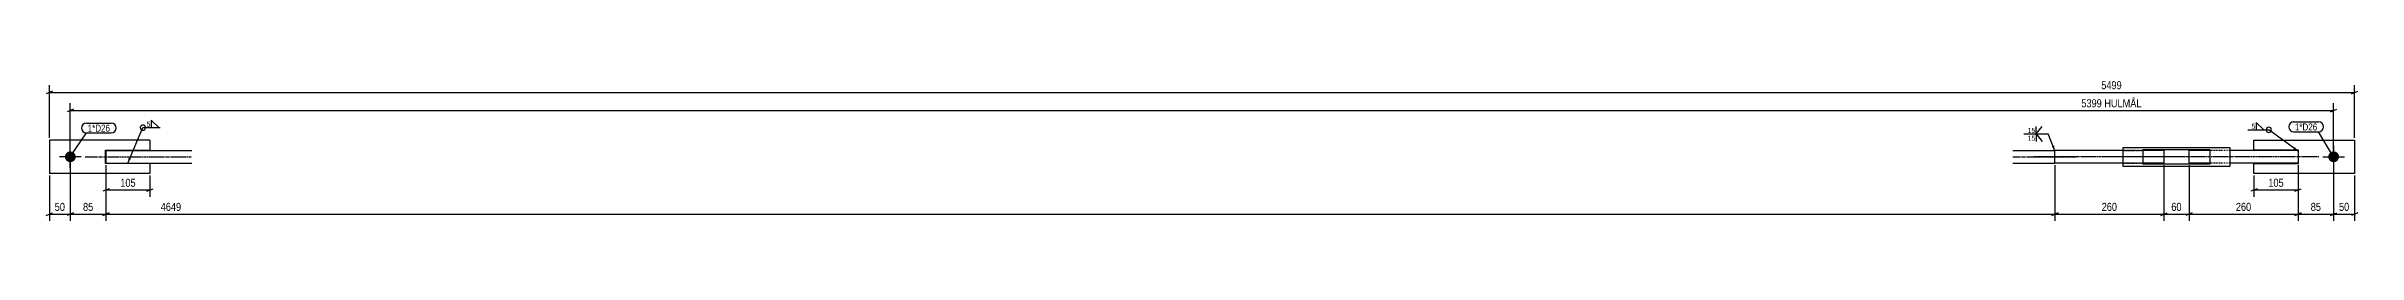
# Model space of a CAD drawing. Header units: millimetres. Extents: x 12 to 17253, y -28 to 350.
# Drawn here: x 11739 to 17253, y 12 to 350 of the extents above; entities that cross this region are included whole.
import ezdxf

# ---------------------------------------------------------------- set-up
doc = ezdxf.new("R2010")
doc.units = ezdxf.units.MM
doc.linetypes.add('DXK_LINE_DOT2', pattern=[3.9198, 1.9599, -1.9599])
doc.linetypes.add('DXK_LINE_DOT3', pattern=[5.9187, 2.979, -0.9799, 0.9799, -0.9799])
for name, color, linetype in [('MÅLSÆTNING', 7, 'Continuous'), ('STÅL', 7, 'Continuous'), ('TEKST', 7, 'Continuous')]:
    doc.layers.add(name, color=color, linetype=linetype)
doc.styles.add('Arial Narrow', font='ARIALN.TTF', dxfattribs={"height": 0.2})

msp = doc.modelspace()

# ---------------------------------------------------------------- hatches: boundary and pattern name
at = {"layer": 'STÅL', "linetype": 'Continuous'}
for points in [[(11796.3, 152, -1), (11796.3, 178, -1)], [(17195.1, 178, -1), (17195.1, 152, -1)]]:
    msp.add_hatch(color=96, dxfattribs=at).paths.add_polyline_path(points)
at = {"layer": 'TEKST', "linetype": 'Continuous'}
for points in [[(16528.5, 191.7), (16530.1, 178.9), (16522.7, 189.4)], [(17102.9, 187.8), (17111.1, 177.9), (17099.2, 182.8)], [(11941.1, 160.2), (11933.3, 150), (11935.3, 162.7)]]:
    msp.add_hatch(color=3, dxfattribs=at).paths.add_polyline_path(points)

# ---------------------------------------------------------------- linework, layer by layer
at = {"layer": 'MÅLSÆTNING', "color": 7, "linetype": 'Continuous'}
for p, q in [((11746.3, 210), (11746.3, 336.5)), ((17245.1, 210), (17245.1, 336.5)), ((11753.8, 321.7), (11738.8, 315.7)), ((11803.8, 278.6), (11788.8, 272.6)), ((11796.3, 170), (11796.3, 293.3)), ((17187.6, 272.6), (17202.6, 278.6)), ((17195.1, 170), (17195.1, 293.3)), ((17237.6, 315.7), (17252.6, 321.7)), ((11796.3, 275.6), (17195.1, 275.6)), ((11746.3, 120), (11746.3, 12)), ((11796.3, 160), (11796.3, 12)), ((11881.3, 145), (11881.3, 12)), ((11881.3, 145), (11881.3, 12)), ((16530.1, 145), (16530.1, 12)), ((16530.1, 145), (16530.1, 12)), ((16790.1, 145), (16790.1, 12)), ((16850.1, 145), (16850.1, 12)), ((16850.1, 145), (16850.1, 12)), ((17005.1, 120), (17005.1, 69.7)), ((17110.1, 145), (17110.1, 69.7)), ((17110.1, 145), (17110.1, 12)), ((17195.1, 160), (17195.1, 12)), ((17245.1, 120), (17245.1, 12)), ((17012.6, 88.7), (16997.6, 82.7)), ((17005.1, 85.7), (17110.1, 85.7)), ((17102.6, 82.7), (17117.6, 88.7)), ((11738.8, 25), (11753.8, 31)), ((11803.8, 31), (11788.8, 25)), ((11796.3, 28), (11881.3, 28)), ((11888.8, 31), (11873.8, 25)), ((11873.8, 25), (11888.8, 31)), ((11881.3, 28), (16530.1, 28)), ((16522.6, 25), (16537.6, 31)), ((16537.6, 31), (16522.6, 25)), ((16782.6, 25), (16797.6, 31)), ((16790.1, 28), (16850.1, 28)), ((16857.6, 31), (16842.6, 25)), ((16857.6, 31), (16842.6, 25)), ((17117.6, 31), (17102.6, 25)), ((17110.1, 28), (17195.1, 28)), ((17187.6, 25), (17202.6, 31)), ((17252.6, 31), (17237.6, 25))]:
    msp.add_line(p, q, dxfattribs=at)
at = {"layer": 'STÅL', "color": 2, "linetype": 'Continuous'}
for p, q in [((11746.3, 205), (11746.3, 125)), ((11986.3, 205), (11746.3, 205)), ((11880.3, 149), (11880.3, 181)), ((11880.3, 181), (11986.3, 181)), ((11881.3, 180), (12086.3, 180)), ((11881.3, 180), (11881.3, 157.5)), ((11986.3, 205), (11986.3, 181)), ((16430.1, 180), (16530.1, 180)), ((16692.6, 180), (16530.1, 180)), ((16530.1, 150), (16530.1, 180)), ((16530.1, 150), (16530.1, 180)), ((16692.6, 187.5), (16947.6, 187.5)), ((16692.6, 187.5), (16692.6, 145.5)), ((16740.1, 182.5), (16740.1, 147.5)), ((16740.1, 182.5), (16900.1, 182.5)), ((16790.1, 180), (16740.1, 180)), ((16790.1, 180), (16790.1, 157.5)), ((16900.1, 180), (16850.1, 180)), ((16850.1, 150), (16850.1, 180)), ((16900.1, 182.5), (16900.1, 147.5)), ((16947.6, 187.5), (16947.6, 142.5)), ((17110.1, 180), (16947.6, 180)), ((17005.1, 181), (17005.1, 205)), ((17005.1, 205), (17245.1, 205)), ((17111.1, 181), (17005.1, 181)), ((17110.1, 180), (17110.1, 150)), ((17111.1, 149), (17111.1, 181)), ((17245.1, 205), (17245.1, 125)), ((11986.3, 125), (11746.3, 125)), ((11986.3, 149), (11880.3, 149)), ((11881.3, 157.5), (11881.3, 150)), ((11881.3, 150), (12086.3, 150)), ((11986.3, 149), (11986.3, 125)), ((16430.1, 150), (16530.1, 150)), ((16692.6, 150), (16530.1, 150)), ((16692.6, 145.5), (16692.6, 142.5)), ((16692.6, 142.5), (16947.6, 142.5)), ((16790.1, 150), (16740.1, 150)), ((16900.1, 147.5), (16740.1, 147.5)), ((16790.1, 157.5), (16790.1, 150)), ((16900.1, 150), (16850.1, 150)), ((17110.1, 150), (16947.6, 150)), ((17005.1, 125), (17005.1, 149)), ((17005.1, 149), (17111.1, 149)), ((17245.1, 125), (17005.1, 125))]:
    msp.add_line(p, q, dxfattribs=at)
at = {"layer": 'STÅL', "color": 96, "linetype": 'Continuous'}
for p, q in [((11796.3, 139), (11796.3, 191)), ((17195.1, 191), (17195.1, 139)), ((11822.3, 165), (11770.3, 165)), ((17169.1, 165), (17221.1, 165))]:
    msp.add_line(p, q, dxfattribs=at)
at = {"layer": 'STÅL', "color": 7, "linetype": 'DXK_LINE_DOT2'}
for p, q in [((16740.1, 180), (16692.6, 180)), ((16692.6, 180), (16740.1, 180)), ((16947.6, 180), (16900.1, 180)), ((16740.1, 150), (16692.6, 150)), ((16692.6, 150), (16740.1, 150)), ((16947.6, 150), (16900.1, 150))]:
    msp.add_line(p, q, dxfattribs=at)
at = {"layer": 'STÅL', "color": 7, "linetype": 'DXK_LINE_DOT3'}
for p, q in [((11831.3, 165), (12086.3, 165)), ((16430.1, 165), (16580.1, 165)), ((16840.1, 165), (16480.1, 165)), ((16800.1, 165), (16642.6, 165)), ((17160.1, 165), (16800.1, 165))]:
    msp.add_line(p, q, dxfattribs=at)
at = {"layer": 'TEKST', "color": 3, "linetype": 'Continuous'}
for p, q in [((17111.1, 177.9), (17040.5, 229.4)), ((16530.1, 178.9), (16514.2, 219.7))]:
    msp.add_line(p, q, dxfattribs=at)
msp.add_arc((17040.5, 229.4), 6.25, 270, 90, dxfattribs=at)

# ---------------------------------------------------------------- wipeouts: each hides what was drawn before it
at = {"color": 0}
msp.add_wipeout([(16481.4, 221.2), (16481.4, 235.7), (16464.2, 235.7), (16464.2, 221.2)], dxfattribs=at).dxf.layer = 'TEKST'

# ---------------------------------------------------------------- next in the draw order: linework, layer by layer
at = {"layer": 'TEKST', "color": 3, "linetype": 'Continuous'}
for q in [(16500.1, 237.5), (16485.8, 237.5)]:
    msp.add_line((16485.8, 219.7), q, dxfattribs=at)

# ---------------------------------------------------------------- next in the draw order: wipeouts: each hides what was drawn before it
at = {"color": 0}
for points, layer in [([(16741, 279.3), (16741, 307.3), (16589.3, 307.3), (16589.3, 279.3)], 'MÅLSÆTNING'), ([(17079.9, 89.4), (17079.9, 117.4), (17035.3, 117.4), (17035.3, 89.4)], 'MÅLSÆTNING'), ([(11855, 31.8), (11855, 59.8), (11822.6, 59.8), (11822.6, 31.8)], 'MÅLSÆTNING'), ([(12064.7, 31.8), (12064.7, 59.8), (12007.9, 59.8), (12007.9, 31.8)], 'MÅLSÆTNING'), ([(17168.8, 31.8), (17168.8, 59.8), (17136.4, 59.8), (17136.4, 31.8)], 'MÅLSÆTNING'), ([(11891, 225), (11891, 242.5), (11837.7, 242.5), (11837.7, 225)], 'TEKST'), ([(11986.7, 236.1), (11986.7, 250.6), (11977.1, 250.6), (11977.1, 236.1)], 'TEKST'), ([(17007.7, 230.9), (17007.7, 245.4), (16998.1, 245.4), (16998.1, 230.9)], 'TEKST'), ([(17156, 227.9), (17156, 245.4), (17102.7, 245.4), (17102.7, 227.9)], 'TEKST')]:
    msp.add_wipeout(points, dxfattribs=at).dxf.layer = layer

# ---------------------------------------------------------------- next in the draw order: linework, layer by layer
at = {"layer": 'MÅLSÆTNING', "color": 7, "linetype": 'Continuous'}
for p, q in [((11746.3, 318.7), (17245.1, 318.7)), ((11796.3, 160), (11796.3, 12)), ((11881.3, 145), (11881.3, 69.7)), ((11986.3, 120), (11986.3, 69.7)), ((17110.1, 145), (17110.1, 12)), ((17195.1, 160), (17195.1, 12)), ((11888.8, 88.7), (11873.8, 82.7)), ((11881.3, 85.7), (11986.3, 85.7)), ((11978.8, 82.7), (11993.8, 88.7)), ((11746.3, 28), (11796.3, 28)), ((11803.8, 31), (11788.8, 25)), ((16850.1, 28), (17110.1, 28)), ((17102.6, 25), (17117.6, 31)), ((17187.6, 25), (17202.6, 31)), ((17195.1, 28), (17245.1, 28))]:
    msp.add_line(p, q, dxfattribs=at)
at = {"layer": 'TEKST', "color": 3, "linetype": 'Continuous'}
for p, q in [((11933.3, 150), (11969.3, 234.6)), ((11969.3, 234.6), (12010.7, 234.6)), ((12007.1, 234.6), (11989.3, 252.5)), ((11989.3, 252.5), (11989.3, 234.6)), ((11989.3, 234.6), (12007.1, 234.6)), ((16990.4, 229.4), (17040.5, 229.4)), ((17028.2, 229.4), (17010.3, 247.3)), ((17010.3, 247.3), (17010.3, 229.4)), ((17010.3, 229.4), (17028.2, 229.4))]:
    msp.add_line(p, q, dxfattribs=at)
for centre, start, end in [((11969.3, 234.6), 90, 270), ((11969.3, 234.6), 270, 90), ((17040.5, 229.4), 90, 270)]:
    msp.add_arc(centre, 6.25, start, end, dxfattribs=at)

# ---------------------------------------------------------------- next in the draw order: texts
at = {"layer": 'MÅLSÆTNING', "color": 3, "style": 'Arial Narrow'}
for s, height, p in [('5399 HULMÅL', 19.089, (16593.3, 283.3)), ('105', 19.09, (17039.3, 93.4)), ('85', 19.09, (11826.6, 35.8)), ('4649', 19.09, (12011.9, 35.8)), ('85', 19.09, (17140.4, 35.8))]:
    msp.add_text(s, height=height, dxfattribs=at).set_placement(p)
at = {"layer": 'TEKST', "color": 3, "style": 'Arial Narrow'}
for p in [(11978.1, 237.1), (16999.1, 231.9)]:
    msp.add_text('5', height=11.9, dxfattribs=at).set_placement(p)

# ---------------------------------------------------------------- next in the draw order: wipeouts: each hides what was drawn before it
at = {"color": 0}
for points in [[(11891, 225), (11891, 242.5), (11837.7, 242.5), (11837.7, 225)], [(17156, 227.9), (17156, 245.4), (17102.7, 245.4), (17102.7, 227.9)]]:
    msp.add_wipeout(points, dxfattribs=at).dxf.layer = 'TEKST'
at = {"color": 0, "linetype": 'Continuous'}
msp.add_wipeout([(16481.4, 202.4), (16481.4, 216.9), (16464.2, 216.9), (16464.2, 202.4)], dxfattribs=at).dxf.layer = 'TEKST'

# ---------------------------------------------------------------- next in the draw order: linework, layer by layer
at = {"layer": 'TEKST', "color": 7, "linetype": 'Continuous'}
for p, q in [((11796.3, 165), (11834.7, 222)), ((11834.7, 245.5), (11894, 245.5)), ((11834.7, 222), (11894, 222)), ((17099.7, 248.4), (17159, 248.4)), ((17099.7, 224.9), (17159, 224.9)), ((17195.1, 165), (17159, 224.9))]:
    msp.add_line(p, q, dxfattribs=at)
at = {"layer": 'TEKST', "color": 3, "linetype": 'Continuous'}
for p, q in [((16456.4, 219.7), (16514.2, 219.7)), ((16485.8, 219.7), (16500.1, 201.8)), ((16485.8, 219.7), (16485.8, 201.8))]:
    msp.add_line(p, q, dxfattribs=at)
at = {"layer": 'TEKST', "color": 7, "linetype": 'Continuous'}
for centre, radius, start, end in [((11834.7, 233.7), 11.7, 90, 270), ((11894, 233.7), 11.7, 270, 90), ((17099.7, 236.6), 11.7, 90, 270), ((17159, 236.6), 11.8, 270, 90)]:
    msp.add_arc(centre, radius, start, end, dxfattribs=at)

# ---------------------------------------------------------------- next in the draw order: texts
at = {"layer": 'TEKST', "color": 3, "style": 'Arial Narrow'}
for s, height, p in [('1*D26', 16.7, (11837.7, 225)), ('15', 11.93, (16465.2, 222.2)), ('1*D26', 16.7, (17102.7, 227.9))]:
    msp.add_text(s, height=height, dxfattribs=at).set_placement(p)
at = {"layer": 'TEKST', "color": 3, "linetype": 'Continuous', "style": 'Arial Narrow'}
msp.add_text('15', height=11.93, dxfattribs=at).set_placement((16465.2, 203.4))

# ---------------------------------------------------------------- next in the draw order: wipeouts: each hides what was drawn before it
at = {"color": 0}
for points in [[(16693.5, 322.5), (16693.5, 350.5), (16636.8, 350.5), (16636.8, 322.5)], [(11956.1, 89.4), (11956.1, 117.4), (11911.5, 117.4), (11911.5, 89.4)], [(11787.5, 31.8), (11787.5, 59.8), (11755.1, 59.8), (11755.1, 31.8)], [(16836.3, 31.8), (16836.3, 59.8), (16803.9, 59.8), (16803.9, 31.8)], [(17002.4, 31.8), (17002.4, 59.8), (16957.8, 59.8), (16957.8, 31.8)], [(17236.3, 31.8), (17236.3, 59.8), (17203.9, 59.8), (17203.9, 31.8)]]:
    msp.add_wipeout(points, dxfattribs=at).dxf.layer = 'MÅLSÆTNING'

# ---------------------------------------------------------------- next in the draw order: linework, layer by layer
at = {"layer": 'MÅLSÆTNING', "color": 7, "linetype": 'Continuous'}
for p, q in [((16790.1, 145), (16790.1, 12)), ((16530.1, 28), (16790.1, 28)), ((16782.6, 25), (16797.6, 31))]:
    msp.add_line(p, q, dxfattribs=at)

# ---------------------------------------------------------------- next in the draw order: texts
at = {"layer": 'MÅLSÆTNING', "color": 3, "style": 'Arial Narrow'}
for s, p in [('5499', (16640.8, 326.5)), ('105', (11915.5, 93.4)), ('50', (11759.1, 35.8)), ('60', (16807.9, 35.8)), ('260', (16961.8, 35.8)), ('50', (17207.9, 35.8))]:
    msp.add_text(s, height=19.09, dxfattribs=at).set_placement(p)

# ---------------------------------------------------------------- next in the draw order: wipeouts: each hides what was drawn before it
at = {"color": 0}
msp.add_wipeout([(16682.4, 31.8), (16682.4, 59.8), (16637.8, 59.8), (16637.8, 31.8)], dxfattribs=at).dxf.layer = 'MÅLSÆTNING'

# ---------------------------------------------------------------- next in the draw order: texts
at = {"layer": 'MÅLSÆTNING', "color": 3, "style": 'Arial Narrow'}
msp.add_text('260', height=19.09, dxfattribs=at).set_placement((16641.8, 35.8))

doc.saveas('drawing.dxf')
